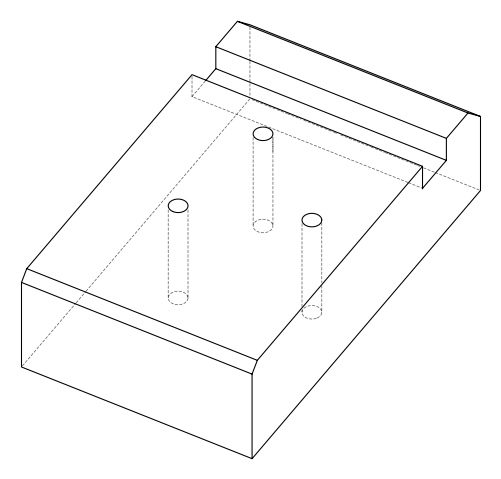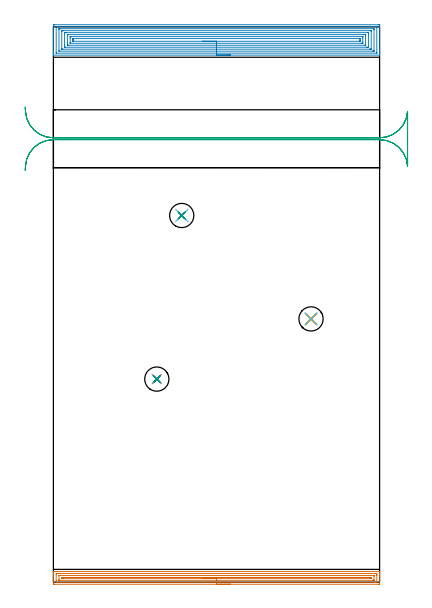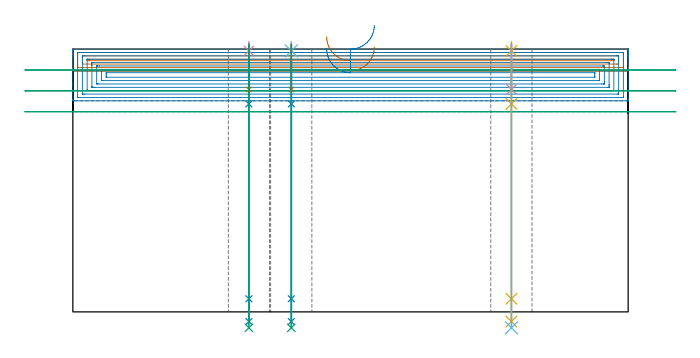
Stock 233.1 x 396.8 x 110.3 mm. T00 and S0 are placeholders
(PLAN: 15 operations, 11 tool changes, 30.2 min)
(1 AREA_MILL | FG_CHAMFER_SURFACE | UGT0205_001 | 7.64 min | 9643 mm3)
(2 AREA_MILL_1 | FG_CHAMFER_SURFACE_1 | UGT0205_001 | 15.27 min | 54880 mm3)
(3 MILL_RECTANGULAR_SLOT | SLOT_RECTANGULAR | UGT0201_019 | Follow Part, ap 10, ae 75% | 3.85 min | 253243 mm3)
(4 SPOT_DRILL | STEP1HOLE | NXT0321_9005460120000 | 0.03 min | 2 mm3)
(5 SPOT_DRILL_1 | STEP1HOLE_1 | NXT0321_9005460120000 | 0.03 min | 53 mm3)
(6 SPOT_DRILL_2 | STEP1HOLE_2 | NXT0321_9005460120000 | 0.03 min | 18 mm3)
(7 DRILL_BLIND_HOLE_INTO_CENTER | STEP1HOLE | NXT0301_084 | 0.08 min | 1519 mm3)
(8 GUN_DRILL_THROUGH_HOLE | STEP1HOLE | UGT0307_008 | 0.56 min | 8939 mm3)
(9 DRILL_TO_ENLARGE_THROUGH_HOLE | STEP1HOLE | UGT0301_244 | 0.48 min | 15367 mm3)
(10 DRILL_BLIND_HOLE_INTO_CENTER_1 | STEP1HOLE_1 | NXT0301_084 | 0.08 min | 1569 mm3)
(11 GUN_DRILL_THROUGH_HOLE_1 | STEP1HOLE_1 | UGT0307_008 | 0.56 min | 8935 mm3)
(12 DRILL_TO_ENLARGE_THROUGH_HOLE_1 | STEP1HOLE_1 | UGT0301_244 | 0.48 min | 15374 mm3)
(13 DRILL_BLIND_HOLE_INTO_CENTER_2 | STEP1HOLE_2 | NXT0301_084 | 0.08 min | 1556 mm3)
(14 GUN_DRILL_THROUGH_HOLE_2 | STEP1HOLE_2 | UGT0307_008 | 0.56 min | 8958 mm3)
(15 DRILL_TO_ENLARGE_THROUGH_HOLE_2 | STEP1HOLE_2 | UGT0301_244 | 0.48 min | 15389 mm3)
(TOOL UGT0205_001 | Chamfer Mill 20 x 3 x 45 deg. | D20 FL50 Z2)
(TOOL UGT0201_019 | End mill 40 mm | D40 FL63 Z6)
(TOOL NXT0321_9005460120000 | NC Spot Drill, 142deg, 12mm, Carbide, Uncoated | D12 PA142 FL30 Z2)
(TOOL NXT0301_084 | Carbide Drill 11.3mm [860.1-1130-034A1-MM 2214] | D11.3 PA140 FL55 Z2)
(TOOL UGT0307_008 | Gun Drill 11 mm | D11 PA130 FL24 Z1)
(TOOL UGT0301_244 | Twist Drill 17.3 mm | D17.3 PA118 FL130 Z2)
(OP 1 AREA_MILL)
G17 G21 G94 G90
T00 M6
G54
G17 G0 G90 X126.55 Y-1.5 S1061 M3
G43 Z120.3 H0
Z111.2
G94 G1 X126.512 Z110.328 F250.
X126.398 Z109.464
X126.209 Z108.612
X125.947 Z107.78
X125.613 Z106.974
X125.21 Z106.2
X124.742 Z105.464
X124.21 Z104.772
X123.621 Z104.129
X122.978 Z103.54
X122.286 Z103.008
X121.55 Z102.54
X120.776 Z102.137
X119.97 Z101.803
X119.138 Z101.541
X118.286 Z101.352
X117.422 Z101.238
X116.55 Z101.2
X0.598 Y-1.499 Z101.201
X0.051 Y-1.494 Z101.204
X0.008 Y-1.492 Z101.206
X0.003 Y-0.949 Z101.748
X0. Y-0.353 Z102.344
Y4.383 Z107.077
Y4.968 Z107.665
Y5.271 Z107.968
Y5.857 Z108.553
Y6.16 Z108.855
Y6.767 Z109.466
Y7.224 Z109.923
X0.007 Y7.565 Z110.257
X0.01 Y7.597 Z110.288
X0.152 Y7.6 Z110.3
X232.948
X233.09 Y7.597 Z110.288
X233.093 Y7.565 Z110.256
X233.1 Y7.223 Z109.923
Y6.767 Z109.466
Y6.16 Z108.855
Y4.968 Z107.665
Y4.383 Z107.077
Y-0.353 Z102.344
X233.096 Y-0.949 Z101.748
X233.092 Y-1.492 Z101.206
X233.049 Y-1.494 Z101.203
X232.502 Y-1.5 Z101.2
X116.55
Y-0.086 Z102.614
X2.407 Y-0.085 Z102.615
X2.382 Y-0.084 Z102.616
X2.01 Y-0.06 Z102.64
X2.002 Y0.319 Z103.019
X2. Y0.829 Z103.529
Y1.209 Z103.909
X2.002 Y5.651 Z108.351
X2.01 Y6.16 Z108.86
X2.358 Y6.184 Z108.884
X2.382 Y6.185 Z108.885
X3.248 Y6.186 Z108.886
X230.693 Y6.185 Z108.885
X230.718 Y6.184 Z108.884
X231.09 Y6.16 Z108.86
X231.098 Y5.781 Z108.481
X231.1 Y5.271 Z107.971
Y4.891 Z107.591
X231.098 Y0.449 Z103.149
X231.09 Y-0.06 Z102.64
X230.742 Y-0.084 Z102.616
X230.718 Y-0.085 Z102.615
X229.852 Y-0.086 Z102.614
X116.55
Y1.328 Z104.028
X4.166 Y1.329 Z104.029
X4.036 Y1.33 Z104.03
X4.015 Y1.332 Z104.032
X4.011 Y1.334 Z104.034
X4.007 Y1.354 Z104.054
X4.002 Y1.442 Z104.142
X4. Y1.882 Z104.582
X4.001 Y4.547 Z107.247
X4.007 Y4.713 Z107.413
X4.01 Y4.757 Z107.457
X4.024 Y4.765 Z107.465
X4.069 Y4.767 Z107.467
X4.166 Y4.769 Z107.469
X4.668 Y4.771 Z107.471
X5.058 Y4.772 Z107.472
X228.934 Y4.771 Z107.471
X229.064 Y4.77 Z107.47
X229.085 Y4.768 Z107.468
X229.089 Y4.766 Z107.466
X229.093 Y4.746 Z107.446
X229.098 Y4.658 Z107.358
X229.099 Y4.548 Z107.248
X229.1 Y4.383 Z107.083
X229.099 Y1.553 Z104.253
X229.093 Y1.387 Z104.087
X229.09 Y1.343 Z104.043
X229.076 Y1.335 Z104.035
X229.031 Y1.333 Z104.033
X228.934 Y1.331 Z104.031
X228.432 Y1.329 Z104.029
X228.042 Y1.328 Z104.028
X116.55
Y2.743 Z105.443
X6.842
X6.703 Y2.744 Z105.444
X6.088 Y2.75 Z105.45
X6.01 Y2.76 Z105.46
X6.007 Y2.853 Z105.553
X6.005 Y3.05 Z105.75
X6.007 Y3.247 Z105.947
X6.01 Y3.34 Z106.04
X6.094 Y3.351 Z106.051
X6.979 Y3.357 Z106.057
X226.258
X226.397 Y3.356 Z106.056
X227.012 Y3.35 Z106.05
X227.09 Y3.34 Z106.04
X227.093 Y3.247 Z105.947
X227.095 Y3.05 Z105.75
X227.093 Y2.853 Z105.553
X227.09 Y2.76 Z105.46
X227.006 Y2.749 Z105.449
X226.121 Y2.743 Z105.443
X116.55
X115.678 Z105.481
X114.814 Z105.595
X113.962 Z105.783
X113.13 Z106.046
X112.324 Z106.38
X111.55 Z106.782
X110.814 Z107.251
X110.122 Z107.782
X109.479 Z108.372
X108.89 Z109.015
X108.358 Z109.707
X107.89 Z110.443
X107.487 Z111.216
X107.153 Z112.022
X106.891 Z112.854
X106.702 Z113.706
X106.588 Z114.571
X106.55 Z115.443
G0 Z120.3
M5
M2
(OP 2 AREA_MILL_1)
G17 G21 G94 G90
T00 M6
G54
G17 G0 G90 X126.55 Y376.6 S1061 M3
G43 Z120.3 H0
G94 G1 X126.512 Z119.428 F250.
X126.398 Z118.563
X126.209 Z117.712
X125.947 Z116.88
X125.613 Z116.074
X125.21 Z115.3
X124.741 Z114.564
X124.21 Z113.872
X123.621 Z113.229
X122.978 Z112.639
X122.286 Z112.108
X121.55 Z111.64
X120.776 Z111.237
X119.97 Z110.903
X119.138 Z110.641
X118.286 Z110.452
X117.422 Z110.338
X116.55 Z110.3
X0.152
X0.01 Y376.603 Z110.288
X0.007 Y376.649 Z110.243
X0. Y377.006 Z109.893
Y377.478 Z109.421
Y378.087 Z108.808
Y379.283 Z107.614
Y379.87 Z107.024
Y391.169 Z95.728
X0.001 Y397.705 Z89.192
X0.004 Y398.295 Z88.602
X0.006 Y398.296 Z88.601
X0.598 Y398.3 Z88.6
X232.502
X233.094 Y398.296 Z88.601
X233.096 Y398.295 Z88.602
X233.099 Y397.705 Z89.192
X233.1 Y397.107 Z89.79
Y380.468 Z106.426
Y379.87 Z107.024
Y379.283 Z107.614
Y378.979 Z107.918
Y378.391 Z108.505
Y378.087 Z108.808
Y377.478 Z109.421
Y377.006 Z109.893
Y376.651 Z110.24
X233.09 Y376.603 Z110.288
X232.948 Y376.6 Z110.3
X116.55
Y378.014 Z108.886
X2.309
X2.164 Y378.016 Z108.884
X2.067 Y378.019 Z108.881
X2.009 Y378.023 Z108.877
X2.006 Y378.033 Z108.867
X2.003 Y378.087 Z108.813
X2. Y378.469 Z108.431
Y396.303 Z90.597
X2.003 Y396.813 Z90.087
X2.006 Y396.86 Z90.04
X2.009 Y396.878 Z90.022
X2.092 Y396.881 Z90.019
X2.237 Y396.885 Z90.015
X2.309 Y396.886 Z90.014
X2.382
X230.791
X230.936 Y396.884 Z90.016
X231.032 Y396.881 Z90.019
X231.091 Y396.877 Z90.023
X231.094 Y396.867 Z90.033
X231.097 Y396.813 Z90.087
X231.1 Y396.431 Z90.469
Y378.597 Z108.303
X231.097 Y378.087 Z108.813
X231.094 Y378.04 Z108.86
X231.091 Y378.022 Z108.878
X231.008 Y378.019 Z108.881
X230.863 Y378.015 Z108.885
X230.79 Y378.014 Z108.886
X230.718
X116.55
Y379.428 Z107.472
X4.607 Y379.429 Z107.471
X4.166 Y379.433 Z107.467
X4.028 Y379.435 Z107.465
X4.009 Y379.705 Z107.195
X4.003 Y379.87 Z107.03
X4. Y380.036 Z106.864
Y395.195 Z91.705
X4.005 Y395.361 Z91.539
X4.01 Y395.465 Z91.435
X4.056 Y395.468 Z91.432
X4.166 Y395.47 Z91.43
X4.616 Y395.471 Z91.429
X5.058 Y395.472 Z91.428
X228.493 Y395.471 Z91.429
X228.934 Y395.467 Z91.433
X229.072 Y395.465 Z91.435
X229.09 Y395.195 Z91.705
X229.097 Y395.03 Z91.87
X229.1 Y394.864 Z92.036
X229.099 Y379.705 Z107.195
X229.095 Y379.539 Z107.361
X229.09 Y379.435 Z107.465
X229.044 Y379.432 Z107.468
X228.934 Y379.43 Z107.47
X228.484 Y379.429 Z107.471
X228.042 Y379.428 Z107.472
X116.55
Y380.843 Z106.057
X6.761
X6.026 Y380.848 Z106.052
X6.012 Y380.849 Z106.051
X6.008 Y380.866 Z106.034
X6.004 Y380.914 Z105.986
X6.001 Y381.013 Z105.887
X6. Y393.667 Z93.233
X6.001 Y393.877 Z93.023
X6.004 Y393.982 Z92.918
X6.009 Y394.034 Z92.866
X6.013 Y394.051 Z92.849
X6.035 Y394.052 Z92.848
X6.842 Y394.057 Z92.843
X6.922
X226.339
X227.074 Y394.052 Z92.848
X227.088 Y394.051 Z92.849
X227.092 Y394.034 Z92.866
X227.096 Y393.986 Z92.914
X227.099 Y393.887 Z93.013
X227.1 Y381.233 Z105.667
X227.099 Y381.023 Z105.877
X227.095 Y380.918 Z105.982
X227.09 Y380.866 Z106.034
X227.087 Y380.849 Z106.051
X227.064 Y380.848 Z106.052
X226.258 Y380.843 Z106.057
X226.178
X116.55
Y382.257 Z104.643
X8.626 Y382.258 Z104.642
X8.019 Y382.261 Z104.639
X8.015 Y382.263 Z104.637
X8.005 Y382.274 Z104.626
X8.002 Y382.546 Z104.354
X8. Y383.171 Z103.729
Y383.437 Z103.463
Y392.354 Z94.546
X8.002 Y392.511 Z94.389
X8.006 Y392.589 Z94.311
X8.01 Y392.626 Z94.274
X8.016 Y392.636 Z94.264
X8.049 Y392.638 Z94.262
X8.338 Y392.642 Z94.258
X8.626 Y392.643 Z94.257
X9.229
X224.474 Y392.642 Z94.258
X225.081 Y392.639 Z94.261
X225.085 Y392.637 Z94.263
X225.095 Y392.626 Z94.274
X225.098 Y392.354 Z94.546
X225.1 Y391.729 Z95.171
Y391.463 Z95.437
X225.099 Y382.546 Z104.354
X225.098 Y382.389 Z104.511
X225.094 Y382.311 Z104.589
X225.09 Y382.274 Z104.626
X225.084 Y382.264 Z104.636
X225.051 Y382.262 Z104.638
X224.762 Y382.258 Z104.642
X224.474 Y382.257 Z104.643
X223.871
X116.55
Y383.671 Z103.229
X11.067
X10.409 Y383.672 Z103.228
X10.172 Y383.674 Z103.226
X10.055 Y383.678 Z103.222
X10.009 Y383.684 Z103.216
X10.007 Y383.71 Z103.19
X10.002 Y383.845 Z103.055
X10. Y385.221 Z101.679
X10.001 Y390.979 Z95.921
X10.005 Y391.117 Z95.783
X10.01 Y391.219 Z95.681
X10.081 Y391.222 Z95.678
X10.409 Y391.227 Z95.673
X10.644 Y391.228 Z95.672
X222.032 Y391.229 Z95.671
X222.69 Y391.228 Z95.672
X222.928 Y391.226 Z95.674
X223.045 Y391.222 Z95.678
X223.091 Y391.216 Z95.684
X223.093 Y391.19 Z95.71
X223.098 Y391.055 Z95.845
X223.1 Y390.571 Z96.329
Y390.162 Z96.738
X223.099 Y383.921 Z102.979
X223.094 Y383.783 Z103.117
X223.09 Y383.681 Z103.219
X223.019 Y383.678 Z103.222
X222.69 Y383.673 Z103.227
X222.456 Y383.672 Z103.228
X116.55 Y383.671 Z103.229
Y385.085 Z101.815
X12.193 Y385.086 Z101.814
X12.058 Y385.088 Z101.812
X12.021 Y385.091 Z101.809
X12.01 Y385.094 Z101.806
X12.007 Y385.105 Z101.795
X12.002 Y385.156 Z101.744
X12.001 Y385.221 Z101.679
X12. Y385.414 Z101.486
Y388.981 Z97.919
X12.001 Y389.679 Z97.221
X12.002 Y389.744 Z97.156
X12.007 Y389.795 Z97.105
X12.01 Y389.806 Z97.094
X12.021 Y389.809 Z97.091
X12.058 Y389.812 Z97.088
X12.193 Y389.813 Z97.087
X12.95 Y389.815 Z97.085
X220.907 Y389.814 Z97.086
X221.042 Y389.812 Z97.088
X221.078 Y389.809 Z97.091
X221.09 Y389.806 Z97.094
X221.093 Y389.795 Z97.105
X221.098 Y389.744 Z97.156
X221.099 Y389.679 Z97.221
X221.1 Y389.486 Z97.414
X221.099 Y385.92 Z100.98
X221.092 Y385.221 Z101.679
X221.09 Y385.125 Z101.775
X221.079 Y385.092 Z101.808
X221.038 Y385.09 Z101.81
X220.907 Y385.088 Z101.812
X220.15 Y385.085 Z101.815
X220.015
X116.55
Y386.5 Z100.4
X14.14
X14.084 Y386.501 Z100.399
X14.026 Y386.504 Z100.396
X14.011 Y386.506 Z100.394
X14.008 Y386.524 Z100.376
X14.005 Y386.574 Z100.326
X14. Y386.981 Z99.919
Y387.873 Z99.027
Y387.896 Z99.004
X14.003 Y388.33 Z98.57
X14.007 Y388.384 Z98.516
X14.01 Y388.392 Z98.508
X14.021 Y388.395 Z98.505
X14.062 Y388.398 Z98.502
X14.196 Y388.4 Z98.5
X218.96
X219.016 Y388.399 Z98.501
X219.074 Y388.396 Z98.504
X219.089 Y388.394 Z98.506
X219.092 Y388.376 Z98.524
X219.095 Y388.326 Z98.574
X219.1 Y387.919 Z98.981
Y387.004 Z99.896
X219.096 Y386.57 Z100.33
X219.093 Y386.516 Z100.384
X219.09 Y386.508 Z100.392
X219.079 Y386.505 Z100.395
X219.038 Y386.502 Z100.398
X218.904 Y386.5 Z100.4
X116.55
X115.678 Z100.439
X114.813 Z100.552
X113.962 Z100.741
X113.13 Z101.004
X112.324 Z101.337
X111.55 Z101.74
X110.814 Z102.209
X110.122 Z102.74
X109.479 Z103.329
X108.889 Z103.973
X108.358 Z104.665
X107.89 Z105.4
X107.487 Z106.174
X107.153 Z106.98
X106.891 Z107.812
X106.702 Z108.664
X106.588 Z109.529
X106.55 Z110.4
G0 Z120.3
M5
M2
(OP 3 MILL_RECTANGULAR_SLOT)
G17 G21 G94 G90
T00 M6
G54
G17 G0 G90 X-20.134 Y294.3 S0 M3
G43 Z120.3 H0
Z101.533
G94 G1 X-19.97 Y297.295 F250.
G2 X0. Y316.2 R20. F500.
G1 X233.1
G2 X253.07 Y297.295 R20.
G1 X253.1
Y336.405
X253.07
G2 X233.1 Y317.5 R20.
G1 X0.
G2 X-19.97 Y336.405 R20.
G1 X-20.134 Y339.4 F250.
G0 Y294.3 Z92.767
G1 X-19.97 Y297.295
G2 X0. Y316.2 R20. F500.
G1 X233.1
G2 X253.07 Y297.295 R20.
G1 X253.1
Y336.405
X253.07
G2 X233.1 Y317.5 R20.
G1 X0.
G2 X-19.97 Y336.405 R20.
G1 X-20.134 Y339.4 F250.
G0 Y294.3 Z84.
G1 X-19.97 Y297.295
G2 X0. Y316.2 R20. F500.
G1 X233.1
G2 X253.07 Y297.295 R20.
G1 X253.1
Y336.405
X253.07
G2 X233.1 Y317.5 R20.
G1 X0.
G2 X-19.97 Y336.405 R20.
G1 X-20.134 Y339.4 F250.
G0 Z120.3
M5
M2
(OP 4 SPOT_DRILL)
G17 G21 G94 G90
T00 M6
G54
G17 G0 G90 X73.9 Y145.1 S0 M3
G43 Z120.3 H0
G94 G81 G98 Z109.555 F250. R113.3
G80
M5
M2
(OP 5 SPOT_DRILL_1)
G17 G21 G94 G90
T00 M6
G54
G17 G0 G90 X184.1 Y188.1 S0 M3
G43 Z120.3 H0
G94 G81 G98 Z109.555 F250. R113.3
G80
M5
M2
(OP 6 SPOT_DRILL_2)
G17 G21 G94 G90
T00 M6
G54
G17 G0 G90 X91.7 Y262. S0 M3
G43 Z120.3 H0
G94 G81 G98 Z109.555 F250. R113.3
G80
M5
M2
(OP 7 DRILL_BLIND_HOLE_INTO_CENTER)
G17 G21 G94 G90
T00 M6
G54
G17 G0 G90 X73.9 Y145.1 S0 M3
G43 Z120.3 H1
G94 G81 G98 Z93.35 F250. R112.3
G80
M5
M2
(OP 8 GUN_DRILL_THROUGH_HOLE)
G17 G21 G94 G90
T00 M6
G54
G17 G0 G90 X73.9 Y145.1 M8
G43 Z120.3 H0
Z106.381
S716 M3
G94 G1 Z87.287 F125. M26
G4 X.084
Z5.5 F250.
G4 X.084
Z-4.065 F125.
G4 X.084
M5
M9
G0 Z106.381
Z120.3
M2
(OP 9 DRILL_TO_ENLARGE_THROUGH_HOLE)
G17 G21 G94 G90
T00 M6
G54
G17 G0 G90 X73.9 Y145.1 S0 M3
G43 Z120.3 H0
G94 G73 G98 Z-6.697 F250. Q16.714 R112.3
G80
M5
M2
(OP 10 DRILL_BLIND_HOLE_INTO_CENTER_1)
G17 G21 G94 G90
T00 M6
G54
G17 G0 G90 X184.1 Y188.1 S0 M3
G43 Z120.3 H1
G94 G81 G98 Z93.35 F250. R112.3
G80
M5
M2
(OP 11 GUN_DRILL_THROUGH_HOLE_1)
G17 G21 G94 G90
T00 M6
G54
G17 G0 G90 X184.1 Y188.1 M8
G43 Z120.3 H0
Z106.381
S716 M3
G94 G1 Z87.287 F125. M26
G4 X.084
Z5.5 F250.
G4 X.084
Z-4.065 F125.
G4 X.084
M5
M9
G0 Z106.381
Z120.3
M2
(OP 12 DRILL_TO_ENLARGE_THROUGH_HOLE_1)
G17 G21 G94 G90
T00 M6
G54
G17 G0 G90 X184.1 Y188.1 S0 M3
G43 Z120.3 H0
G94 G73 G98 Z-6.697 F250. Q16.714 R112.3
G80
M5
M2
(OP 13 DRILL_BLIND_HOLE_INTO_CENTER_2)
G17 G21 G94 G90
T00 M6
G54
G17 G0 G90 X91.7 Y262. S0 M3
G43 Z120.3 H1
G94 G81 G98 Z93.35 F250. R112.3
G80
M5
M2
(OP 14 GUN_DRILL_THROUGH_HOLE_2)
G17 G21 G94 G90
T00 M6
G54
G17 G0 G90 X91.7 Y262. M8
G43 Z120.3 H0
Z106.381
S716 M3
G94 G1 Z87.287 F125. M26
G4 X.084
Z5.5 F250.
G4 X.084
Z-4.065 F125.
G4 X.084
M5
M9
G0 Z106.381
Z120.3
M2
(OP 15 DRILL_TO_ENLARGE_THROUGH_HOLE_2)
G17 G21 G94 G90
T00 M6
G54
G17 G0 G90 X91.7 Y262. S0 M3
G43 Z120.3 H0
G94 G73 G98 Z-6.697 F250. Q16.714 R112.3
G80
M5
M2
